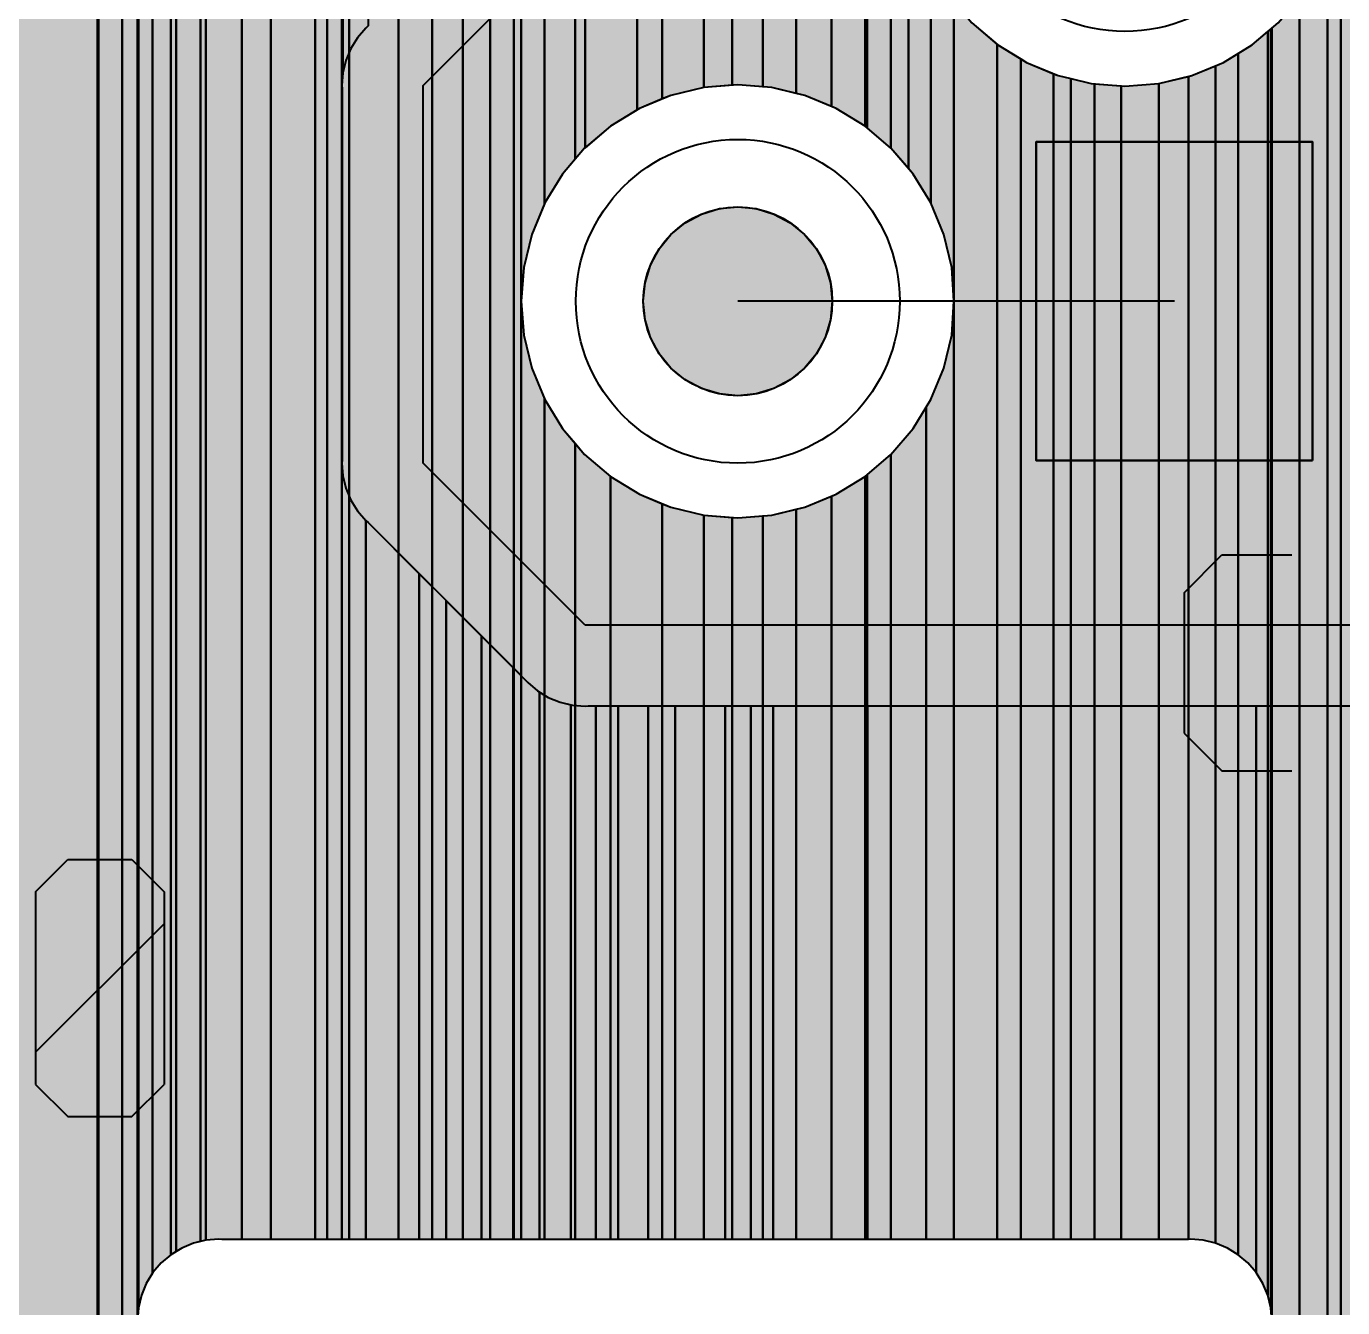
# Model space of a CAD drawing. Header units: millimetres. Extents: x 2 to 110, y 3 to 56.
# Drawn here: x 88.32 to 94.51, y 17.76 to 23.79 of the extents above; entities that cross this region are included whole.
import ezdxf

# ---------------------------------------------------------------- set-up
doc = ezdxf.new("R2010")
doc.units = ezdxf.units.MM
for name, color, linetype in [('bottom_copper', 7, 'Continuous'), ('drill_plated', 7, 'Continuous'), ('top_copper', 7, 'Continuous'), ('top_silk', 7, 'Continuous')]:
    doc.layers.add(name, color=color, linetype=linetype)

# ---------------------------------------------------------------- blocks, each defined once
blk = doc.blocks.new('Block12760')
at = {"layer": 'bottom_copper', "lineweight": 40}
for points in [[(1.3762, 2.6353), (1.3028, 2.6295), (1.1602, 2.5952), (1.1602, 39.5601), (1.3762, 39.3441), (1.3762, 2.6353)], [(1.1602, 2.5952), (1.1376, 2.5898), (1.0967, 2.5729), (1.0967, 20.6365), (1.1135, 20.6771), (1.1508, 20.8326), (1.1602, 20.992), (1.1602, 2.5952)], [(1.0967, 2.5729), (0.9806, 2.5248), (0.9656, 2.5156), (0.9656, 20.3894), (0.9687, 20.393), (1.0523, 20.5293), (1.0967, 20.6365), (1.0967, 2.5729)], [(0.9656, 2.5156), (0.8357, 2.436), (0.8344, 2.4349), (0.8344, 20.2454), (0.8648, 20.2714), (0.9656, 20.3894), (0.9656, 2.5156)], [(0.8157, 14.2811), (0.7927, 14.3365), (0.7614, 14.3876), (0.7224, 14.4332), (0.6768, 14.4722), (0.6768, 20.1268), (0.7432, 20.1675), (0.8157, 20.2294), (0.8157, 14.2811)], [(0.8297, 14.2228), (0.8157, 14.2811), (0.8157, 20.2294), (0.8297, 20.2414), (0.8297, 14.2228)], [(0.8344, 14.163), (0.8297, 14.2227), (0.8297, 20.2414), (0.8344, 20.2454), (0.8344, 14.163)], [(0.5703, 14.5265), (0.512, 14.5405), (0.4522, 14.5452), (0.4424, 14.5444), (0.4424, 20.0187), (0.4591, 20.0227), (0.5703, 20.0687), (0.5703, 14.5265)], [(0.6768, 14.4722), (0.6257, 14.5035), (0.5703, 14.5265), (0.5703, 20.0687), (0.6069, 20.0839), (0.6768, 20.1268), (0.6768, 14.4722)], [(0, 14.544), (-0.111, 14.544), (-0.111, 20.0084), (-0.0153, 19.9854), (0, 19.9842), (0, 14.544)], [(0.4424, 14.5444), (0.4373, 14.544), (0.3036, 14.544), (0.3036, 19.9854), (0.4424, 20.0187), (0.4424, 14.5444)], [(0.1264, 14.544), (0, 14.544), (0, 19.9842), (0.1264, 19.9743), (0.1264, 14.544)], [(0.3036, 14.544), (0.1264, 14.544), (0.1264, 19.9743), (0.1442, 19.9729), (0.3036, 19.9854), (0.3036, 14.544)]]:
    blk.add_hatch(color=7, dxfattribs=at).paths.add_polyline_path(points, flags=0)
at = {"layer": 'bottom_copper', "color": 7, "lineweight": 40}
for points in [[(1.3762, 2.6353), (1.3028, 2.6295), (1.1602, 2.5952), (1.1602, 39.5601), (1.3762, 39.3441), (1.3762, 2.6353)], [(1.1602, 2.5952), (1.1376, 2.5898), (1.0967, 2.5729), (1.0967, 20.6365), (1.1135, 20.6771), (1.1508, 20.8326), (1.1602, 20.992), (1.1602, 2.5952)], [(1.0967, 2.5729), (0.9806, 2.5248), (0.9656, 2.5156), (0.9656, 20.3894), (0.9687, 20.393), (1.0523, 20.5293), (1.0967, 20.6365), (1.0967, 2.5729)], [(0.9656, 2.5156), (0.8357, 2.436), (0.8344, 2.4349), (0.8344, 20.2454), (0.8648, 20.2714), (0.9656, 20.3894), (0.9656, 2.5156)], [(0.8157, 14.2811), (0.7927, 14.3365), (0.7614, 14.3876), (0.7224, 14.4332), (0.6768, 14.4722), (0.6768, 20.1268), (0.7432, 20.1675), (0.8157, 20.2294), (0.8157, 14.2811)], [(0.8297, 14.2228), (0.8157, 14.2811), (0.8157, 20.2294), (0.8297, 20.2414), (0.8297, 14.2228)], [(0.8344, 14.163), (0.8297, 14.2227), (0.8297, 20.2414), (0.8344, 20.2454), (0.8344, 14.163)], [(0.5703, 14.5265), (0.512, 14.5405), (0.4522, 14.5452), (0.4424, 14.5444), (0.4424, 20.0187), (0.4591, 20.0227), (0.5703, 20.0687), (0.5703, 14.5265)], [(0.6768, 14.4722), (0.6257, 14.5035), (0.5703, 14.5265), (0.5703, 20.0687), (0.6069, 20.0839), (0.6768, 20.1268), (0.6768, 14.4722)], [(0, 14.544), (-0.111, 14.544), (-0.111, 20.0084), (-0.0153, 19.9854), (0, 19.9842), (0, 14.544)], [(0.4424, 14.5444), (0.4373, 14.544), (0.3036, 14.544), (0.3036, 19.9854), (0.4424, 20.0187), (0.4424, 14.5444)], [(0.1264, 14.544), (0, 14.544), (0, 19.9842), (0.1264, 19.9743), (0.1264, 14.544)], [(0.3036, 14.544), (0.1264, 14.544), (0.1264, 19.9743), (0.1442, 19.9729), (0.3036, 19.9854), (0.3036, 14.544)]]:
    blk.add_lwpolyline(points, close=True, dxfattribs=at)
blk = doc.blocks.new('Block13378')
at = {"layer": 'bottom_copper', "lineweight": 40}
for points in [[(0, 5.1366), (-0.1126, 5.2328), (-0.1126, 34.1933), (-0.1109, 34.1932), (0, 34.2019), (0, 5.1366)], [(0.082, 5.0406), (0, 5.1366), (0, 34.2019), (0.0585, 34.2065), (0.082, 34.2121), (0.082, 5.0406)], [(0.1875, 4.8787), (0.1039, 5.015), (0.082, 5.0406), (0.082, 6.448), (0.0945, 6.2886), (0.1318, 6.1331), (0.1875, 5.9986), (0.1875, 4.8787)], [(0.2954, 4.416), (0.286, 4.5754), (0.2487, 4.7309), (0.1875, 4.8787), (0.1875, 5.9986), (0.193, 5.9853), (0.2766, 5.849), (0.2954, 5.827), (0.2954, 4.416)], [(0.5001, 0), (0.2954, 0), (0.2954, 5.827), (0.3805, 5.7274), (0.5001, 5.6252), (0.5001, 0)], [(0.6109, 0), (0.5001, 0), (0.5001, 5.6252), (0.5021, 5.6235), (0.6109, 5.5568), (0.6109, 0)], [(0.7651, 0), (0.6109, 0), (0.6109, 5.5568), (0.6384, 5.5399), (0.7651, 5.4874), (0.7651, 0)], [(0.8459, 0), (0.7651, 0), (0.7651, 5.4874), (0.7862, 5.4787), (0.8459, 5.4644), (0.8459, 0)], [(0.2954, 0), (0.1661, 0), (0.1661, 3.9184), (0.1875, 3.9533), (0.2487, 4.1011), (0.286, 4.2566), (0.2954, 4.416), (0.2954, 0)], [(0.1661, 0), (0, 0), (0, 3.6954), (0.1039, 3.817), (0.1661, 3.9184), (0.1661, 0)], [(0, 0), (-0.1126, 0), (-0.1126, 3.5992), (0, 3.6954), (0, 0)]]:
    blk.add_hatch(color=7, dxfattribs=at).paths.add_polyline_path(points, flags=0)
at = {"layer": 'bottom_copper', "color": 7, "lineweight": 40}
for points in [[(0, 5.1366), (-0.1126, 5.2328), (-0.1126, 34.1933), (-0.1109, 34.1932), (0, 34.2019), (0, 5.1366)], [(0.082, 5.0406), (0, 5.1366), (0, 34.2019), (0.0585, 34.2065), (0.082, 34.2121), (0.082, 5.0406)], [(0.1875, 4.8787), (0.1039, 5.015), (0.082, 5.0406), (0.082, 6.448), (0.0945, 6.2886), (0.1318, 6.1331), (0.1875, 5.9986), (0.1875, 4.8787)], [(0.2954, 4.416), (0.286, 4.5754), (0.2487, 4.7309), (0.1875, 4.8787), (0.1875, 5.9986), (0.193, 5.9853), (0.2766, 5.849), (0.2954, 5.827), (0.2954, 4.416)], [(0.5001, 0), (0.2954, 0), (0.2954, 5.827), (0.3805, 5.7274), (0.5001, 5.6252), (0.5001, 0)], [(0.6109, 0), (0.5001, 0), (0.5001, 5.6252), (0.5021, 5.6235), (0.6109, 5.5568), (0.6109, 0)], [(0.7651, 0), (0.6109, 0), (0.6109, 5.5568), (0.6384, 5.5399), (0.7651, 5.4874), (0.7651, 0)], [(0.8459, 0), (0.7651, 0), (0.7651, 5.4874), (0.7862, 5.4787), (0.8459, 5.4644), (0.8459, 0)], [(0.2954, 0), (0.1661, 0), (0.1661, 3.9184), (0.1875, 3.9533), (0.2487, 4.1011), (0.286, 4.2566), (0.2954, 4.416), (0.2954, 0)], [(0.1661, 0), (0, 0), (0, 3.6954), (0.1039, 3.817), (0.1661, 3.9184), (0.1661, 0)], [(0, 0), (-0.1126, 0), (-0.1126, 3.5992), (0, 3.6954), (0, 0)]]:
    blk.add_lwpolyline(points, close=True, dxfattribs=at)
blk = doc.blocks.new('Block14575')
at = {"layer": 'bottom_copper', "lineweight": 40}
for points in [[(1.3558, 5.3177), (1.2299, 5.2405), (1.1106, 5.1386), (1.1106, 36.891), (1.3558, 36.891), (1.3558, 5.3177)], [(1.4738, 5.3687), (1.3662, 5.3241), (1.3558, 5.3177), (1.3558, 35.276), (1.3691, 35.1066), (1.4088, 34.9414), (1.4738, 34.7844), (1.4738, 5.3687)], [(1.6695, 5.4226), (1.514, 5.3853), (1.4738, 5.3687), (1.4738, 34.7844), (1.5626, 34.6395), (1.6695, 34.5143), (1.6695, 5.4226)], [(1.8021, 5.433), (1.6695, 5.4226), (1.6695, 34.5143), (1.6729, 34.5103), (1.8021, 34.4), (1.8021, 5.433)], [(1.947, 5.4258), (1.8289, 5.4351), (1.8021, 5.433), (1.8021, 34.4), (1.947, 34.3112), (1.947, 5.4258)], [(2.104, 5.3948), (1.9883, 5.4226), (1.947, 5.4258), (1.947, 34.3112), (2.104, 34.2462), (2.104, 5.3948)], [(2.2692, 5.3334), (2.1438, 5.3853), (2.104, 5.3948), (2.104, 34.2462), (2.2692, 34.2065), (2.2692, 5.3334)], [(2.4279, 5.2405), (2.2916, 5.3241), (2.2692, 5.3334), (2.2692, 34.2065), (2.4279, 34.194), (2.4279, 5.2405)], [(2.4369, 5.2328), (2.4279, 5.2405), (2.4279, 34.194), (2.4369, 34.1933), (2.4369, 5.2328)], [(1.1106, 5.1386), (1.1083, 5.1366), (1.0639, 5.0846), (1.0639, 10.9591), (1.1012, 11.1146), (1.1106, 11.274), (1.1106, 5.1386)], [(1.0639, 5.0846), (1.0044, 5.015), (0.9208, 4.8787), (0.9191, 4.8746), (0.9191, 10.675), (1.0027, 10.8113), (1.0639, 10.9591), (1.0639, 5.0846)], [(0.9191, 4.8746), (0.8596, 4.7309), (0.8223, 4.5754), (0.8098, 4.416), (0.8098, 10.5488), (0.8152, 10.5534), (0.9191, 10.675), (0.9191, 4.8746)], [(0.8098, 0), (0.7746, 0), (0.7746, 10.5187), (0.8098, 10.5488), (0.8098, 0)], [(0.7746, 0), (0.6643, 0), (0.6643, 10.4315), (0.6936, 10.4495), (0.7746, 10.5187), (0.7746, 0)], [(0.6643, 0), (0.5351, 0), (0.5351, 10.3567), (0.5573, 10.3659), (0.6643, 10.4315), (0.6643, 0)], [(0.5351, 0), (0.3902, 0), (0.3902, 10.3001), (0.4095, 10.3047), (0.5351, 10.3567), (0.5351, 0)], [(0.3902, 0), (0.2332, 0), (0.2332, 10.2658), (0.254, 10.2674), (0.3902, 10.3001), (0.3902, 0)], [(0, 0), (-0.1031, 0), (-0.1031, 10.2766), (-0.0648, 10.2674), (0, 10.2623), (0, 0)], [(0.2332, 0), (0, 0), (0, 10.2623), (0.0946, 10.2549), (0.2332, 10.2658), (0.2332, 0)], [(0.9191, 0), (0.8099, 0), (0.8098, 4.416), (0.8223, 4.2566), (0.8596, 4.1011), (0.9191, 3.9574), (0.9191, 0)], [(1.0639, 0), (0.9191, 0), (0.9191, 3.9574), (0.9208, 3.9533), (1.0044, 3.817), (1.0639, 3.7474), (1.0639, 0)], [(1.2299, 0), (1.0639, 0), (1.0639, 3.7474), (1.1083, 3.6954), (1.2299, 3.5915), (1.2299, 0)], [(2.4369, 0), (2.4279, 0), (2.4279, 3.5915), (2.4369, 3.5992), (2.4369, 0)], [(1.4738, 0), (1.2299, 0), (1.2299, 3.5915), (1.3662, 3.5079), (1.4738, 3.4633), (1.4738, 0)], [(2.4279, 0), (2.2692, 0), (2.2692, 3.4986), (2.2916, 3.5079), (2.4279, 3.5915), (2.4279, 0)], [(2.2692, 0), (2.104, 0), (2.104, 3.4372), (2.1438, 3.4467), (2.2692, 3.4986), (2.2692, 0)], [(1.6695, 0), (1.4738, 0), (1.4738, 3.4633), (1.514, 3.4467), (1.6695, 3.4094), (1.6695, 0)], [(1.8021, 0), (1.6695, 0), (1.6695, 3.4094), (1.8021, 3.399), (1.8021, 0)], [(2.104, 0), (1.947, 0), (1.947, 3.4062), (1.9883, 3.4094), (2.104, 3.4372), (2.104, 0)], [(1.947, 0), (1.8021, 0), (1.8021, 3.399), (1.8289, 3.3969), (1.947, 3.4062), (1.947, 0)]]:
    blk.add_hatch(color=7, dxfattribs=at).paths.add_polyline_path(points, flags=0)
at = {"layer": 'bottom_copper', "color": 7, "lineweight": 40}
for points in [[(1.3558, 5.3177), (1.2299, 5.2405), (1.1106, 5.1386), (1.1106, 36.891), (1.3558, 36.891), (1.3558, 5.3177)], [(1.4738, 5.3687), (1.3662, 5.3241), (1.3558, 5.3177), (1.3558, 35.276), (1.3691, 35.1066), (1.4088, 34.9414), (1.4738, 34.7844), (1.4738, 5.3687)], [(1.6695, 5.4226), (1.514, 5.3853), (1.4738, 5.3687), (1.4738, 34.7844), (1.5626, 34.6395), (1.6695, 34.5143), (1.6695, 5.4226)], [(1.8021, 5.433), (1.6695, 5.4226), (1.6695, 34.5143), (1.6729, 34.5103), (1.8021, 34.4), (1.8021, 5.433)], [(1.947, 5.4258), (1.8289, 5.4351), (1.8021, 5.433), (1.8021, 34.4), (1.947, 34.3112), (1.947, 5.4258)], [(2.104, 5.3948), (1.9883, 5.4226), (1.947, 5.4258), (1.947, 34.3112), (2.104, 34.2462), (2.104, 5.3948)], [(2.2692, 5.3334), (2.1438, 5.3853), (2.104, 5.3948), (2.104, 34.2462), (2.2692, 34.2065), (2.2692, 5.3334)], [(2.4279, 5.2405), (2.2916, 5.3241), (2.2692, 5.3334), (2.2692, 34.2065), (2.4279, 34.194), (2.4279, 5.2405)], [(2.4369, 5.2328), (2.4279, 5.2405), (2.4279, 34.194), (2.4369, 34.1933), (2.4369, 5.2328)], [(1.1106, 5.1386), (1.1083, 5.1366), (1.0639, 5.0846), (1.0639, 10.9591), (1.1012, 11.1146), (1.1106, 11.274), (1.1106, 5.1386)], [(1.0639, 5.0846), (1.0044, 5.015), (0.9208, 4.8787), (0.9191, 4.8746), (0.9191, 10.675), (1.0027, 10.8113), (1.0639, 10.9591), (1.0639, 5.0846)], [(0.9191, 4.8746), (0.8596, 4.7309), (0.8223, 4.5754), (0.8098, 4.416), (0.8098, 10.5488), (0.8152, 10.5534), (0.9191, 10.675), (0.9191, 4.8746)], [(0.8098, 0), (0.7746, 0), (0.7746, 10.5187), (0.8098, 10.5488), (0.8098, 0)], [(0.7746, 0), (0.6643, 0), (0.6643, 10.4315), (0.6936, 10.4495), (0.7746, 10.5187), (0.7746, 0)], [(0.6643, 0), (0.5351, 0), (0.5351, 10.3567), (0.5573, 10.3659), (0.6643, 10.4315), (0.6643, 0)], [(0.5351, 0), (0.3902, 0), (0.3902, 10.3001), (0.4095, 10.3047), (0.5351, 10.3567), (0.5351, 0)], [(0.3902, 0), (0.2332, 0), (0.2332, 10.2658), (0.254, 10.2674), (0.3902, 10.3001), (0.3902, 0)], [(0, 0), (-0.1031, 0), (-0.1031, 10.2766), (-0.0648, 10.2674), (0, 10.2623), (0, 0)], [(0.2332, 0), (0, 0), (0, 10.2623), (0.0946, 10.2549), (0.2332, 10.2658), (0.2332, 0)], [(0.9191, 0), (0.8099, 0), (0.8098, 4.416), (0.8223, 4.2566), (0.8596, 4.1011), (0.9191, 3.9574), (0.9191, 0)], [(1.0639, 0), (0.9191, 0), (0.9191, 3.9574), (0.9208, 3.9533), (1.0044, 3.817), (1.0639, 3.7474), (1.0639, 0)], [(1.2299, 0), (1.0639, 0), (1.0639, 3.7474), (1.1083, 3.6954), (1.2299, 3.5915), (1.2299, 0)], [(2.4369, 0), (2.4279, 0), (2.4279, 3.5915), (2.4369, 3.5992), (2.4369, 0)], [(1.4738, 0), (1.2299, 0), (1.2299, 3.5915), (1.3662, 3.5079), (1.4738, 3.4633), (1.4738, 0)], [(2.4279, 0), (2.2692, 0), (2.2692, 3.4986), (2.2916, 3.5079), (2.4279, 3.5915), (2.4279, 0)], [(2.2692, 0), (2.104, 0), (2.104, 3.4372), (2.1438, 3.4467), (2.2692, 3.4986), (2.2692, 0)], [(1.6695, 0), (1.4738, 0), (1.4738, 3.4633), (1.514, 3.4467), (1.6695, 3.4094), (1.6695, 0)], [(1.8021, 0), (1.6695, 0), (1.6695, 3.4094), (1.8021, 3.399), (1.8021, 0)], [(2.104, 0), (1.947, 0), (1.947, 3.4062), (1.9883, 3.4094), (2.104, 3.4372), (2.104, 0)], [(1.947, 0), (1.8021, 0), (1.8021, 3.399), (1.8289, 3.3969), (1.947, 3.4062), (1.947, 0)]]:
    blk.add_lwpolyline(points, close=True, dxfattribs=at)
blk = doc.blocks.new('Block16063')
at = {"layer": 'bottom_copper', "lineweight": 40}
for points in [[(1.3445, 0), (0.9668, 0), (0.9668, 51.435), (1.3445, 51.435), (1.3445, 0)], [(1.3502, 0), (1.3445, 0), (1.3445, 49.82), (1.3502, 49.7474), (1.3502, 0)], [(1.4612, 0), (1.3502, 0), (1.3502, 33.946), (1.3627, 33.7866), (1.4, 33.6311), (1.4612, 33.4833), (1.4612, 0)], [(1.5331, 0), (1.4612, 0), (1.4612, 33.4833), (1.5331, 33.3661), (1.5331, 0)], [(1.5378, 14.2227), (1.5331, 14.163), (1.5331, 33.3661), (1.5378, 33.3584), (1.5378, 14.2227)], [(1.6042, 14.3845), (1.5748, 14.3365), (1.5518, 14.2811), (1.5378, 14.2228), (1.5378, 33.3584), (1.5448, 33.347), (1.6042, 33.2775), (1.6042, 14.3845)], [(1.7152, 14.4872), (1.6907, 14.4722), (1.6451, 14.4332), (1.6061, 14.3876), (1.6042, 14.3845), (1.6042, 25.818), (1.6167, 25.6586), (1.654, 25.5031), (1.7152, 25.3553), (1.7152, 14.4872)], [(1.8555, 14.5405), (1.7972, 14.5265), (1.7418, 14.5035), (1.7152, 14.4872), (1.7152, 25.3553), (1.7988, 25.219), (1.8555, 25.1526), (1.8555, 14.5405)], [(2.0243, 14.544), (1.9302, 14.544), (1.9153, 14.5452), (1.8555, 14.5405), (1.8555, 25.1526), (1.9027, 25.0974), (2.0243, 24.9935), (2.0243, 14.544)], [(2.1606, 14.544), (2.0243, 14.544), (2.0243, 24.9935), (2.1606, 24.9099), (2.1606, 14.544)], [(2.3693, 14.544), (2.1606, 14.544), (2.1606, 24.9099), (2.3084, 24.8487), (2.3693, 24.8341), (2.3693, 14.544)], [(2.4256, 14.544), (2.3693, 14.544), (2.3693, 24.8341), (2.4256, 24.8206), (2.4256, 14.544)]]:
    blk.add_hatch(color=7, dxfattribs=at).paths.add_polyline_path(points, flags=0)
at = {"layer": 'bottom_copper', "color": 7, "lineweight": 40}
for points in [[(1.3445, 0), (0.9668, 0), (0.9668, 51.435), (1.3445, 51.435), (1.3445, 0)], [(1.3502, 0), (1.3445, 0), (1.3445, 49.82), (1.3502, 49.7474), (1.3502, 0)], [(1.4612, 0), (1.3502, 0), (1.3502, 33.946), (1.3627, 33.7866), (1.4, 33.6311), (1.4612, 33.4833), (1.4612, 0)], [(1.5331, 0), (1.4612, 0), (1.4612, 33.4833), (1.5331, 33.3661), (1.5331, 0)], [(1.5378, 14.2227), (1.5331, 14.163), (1.5331, 33.3661), (1.5378, 33.3584), (1.5378, 14.2227)], [(1.6042, 14.3845), (1.5748, 14.3365), (1.5518, 14.2811), (1.5378, 14.2228), (1.5378, 33.3584), (1.5448, 33.347), (1.6042, 33.2775), (1.6042, 14.3845)], [(1.7152, 14.4872), (1.6907, 14.4722), (1.6451, 14.4332), (1.6061, 14.3876), (1.6042, 14.3845), (1.6042, 25.818), (1.6167, 25.6586), (1.654, 25.5031), (1.7152, 25.3553), (1.7152, 14.4872)], [(1.8555, 14.5405), (1.7972, 14.5265), (1.7418, 14.5035), (1.7152, 14.4872), (1.7152, 25.3553), (1.7988, 25.219), (1.8555, 25.1526), (1.8555, 14.5405)], [(2.0243, 14.544), (1.9302, 14.544), (1.9153, 14.5452), (1.8555, 14.5405), (1.8555, 25.1526), (1.9027, 25.0974), (2.0243, 24.9935), (2.0243, 14.544)], [(2.1606, 14.544), (2.0243, 14.544), (2.0243, 24.9935), (2.1606, 24.9099), (2.1606, 14.544)], [(2.3693, 14.544), (2.1606, 14.544), (2.1606, 24.9099), (2.3084, 24.8487), (2.3693, 24.8341), (2.3693, 14.544)], [(2.4256, 14.544), (2.3693, 14.544), (2.3693, 24.8341), (2.4256, 24.8206), (2.4256, 14.544)]]:
    blk.add_lwpolyline(points, close=True, dxfattribs=at)
blk = doc.blocks.new('Block70360')
at = {"layer": 'top_copper', "lineweight": 40}
for points in [[(0, 4.5485), (-0.0583, 4.5625), (-0.1181, 4.5672), (-0.133, 4.566), (-1.6381, 4.566), (-1.6381, 7.077), (0, 7.077), (0, 4.5485)], [(0.1911, 4.4096), (0.1521, 4.4552), (0.1065, 4.4942), (0.0554, 4.5255), (0, 4.5485), (0, 7.077), (0.1911, 7.077), (0.1911, 4.4096)], [(0.2594, 4.2448), (0.2454, 4.3031), (0.2224, 4.3585), (0.1911, 4.4096), (0.1911, 7.077), (0.2594, 7.077), (0.2594, 4.2448)], [(0.2641, 4.185), (0.2594, 4.2447), (0.2594, 7.077), (0.2641, 7.077), (0.2641, 4.185)], [(0.8226, -0.254), (0.8195, -0.2142), (0.8101, -0.1753), (0.7948, -0.1383), (0.7739, -0.1042), (0.748, -0.0738), (0.7176, -0.0479), (0.6835, -0.027), (0.6465, -0.0117), (0.6077, -0.0024), (0.5678, 0.0008), (0.5578, 0), (0.2641, 0), (0.2641, 7.077), (0.8226, 7.077), (0.8226, -0.254)]]:
    blk.add_hatch(color=7, dxfattribs=at).paths.add_polyline_path(points, flags=0)
at = {"layer": 'top_copper', "color": 7, "lineweight": 40}
for points in [[(0, 4.5485), (-0.0583, 4.5625), (-0.1181, 4.5672), (-0.133, 4.566), (-1.6381, 4.566), (-1.6381, 7.077), (0, 7.077), (0, 4.5485)], [(0.1911, 4.4096), (0.1521, 4.4552), (0.1065, 4.4942), (0.0554, 4.5255), (0, 4.5485), (0, 7.077), (0.1911, 7.077), (0.1911, 4.4096)], [(0.2594, 4.2448), (0.2454, 4.3031), (0.2224, 4.3585), (0.1911, 4.4096), (0.1911, 7.077), (0.2594, 7.077), (0.2594, 4.2448)], [(0.2641, 4.185), (0.2594, 4.2447), (0.2594, 7.077), (0.2641, 7.077), (0.2641, 4.185)], [(0.8226, -0.254), (0.8195, -0.2142), (0.8101, -0.1753), (0.7948, -0.1383), (0.7739, -0.1042), (0.748, -0.0738), (0.7176, -0.0479), (0.6835, -0.027), (0.6465, -0.0117), (0.6077, -0.0024), (0.5678, 0.0008), (0.5578, 0), (0.2641, 0), (0.2641, 7.077), (0.8226, 7.077), (0.8226, -0.254)]]:
    blk.add_lwpolyline(points, close=True, dxfattribs=at)
blk = doc.blocks.new('Block75327')
at = {"layer": 'top_copper', "lineweight": 40}
for points in [[(1.5331, 9.962), (0.9568, 9.962), (0.9568, 30.8185), (1.5331, 30.8185), (1.5331, 9.962)], [(1.5378, 14.2067), (1.5331, 14.147), (1.5331, 30.8185), (1.5378, 30.8185), (1.5378, 14.2067)], [(1.6907, 14.4562), (1.6451, 14.4172), (1.6061, 14.3716), (1.5748, 14.3205), (1.5518, 14.2651), (1.5378, 14.2068), (1.5378, 30.8185), (1.6907, 30.8185), (1.6907, 14.4562)], [(1.8296, 14.5183), (1.7972, 14.5105), (1.7418, 14.4875), (1.6907, 14.4562), (1.6907, 30.8185), (1.7085, 30.8185), (1.7197, 30.809), (1.7538, 30.7881), (1.7907, 30.7728), (1.8296, 30.7635), (1.8296, 14.5183)], [(2.4951, 14.528), (1.9302, 14.528), (1.9153, 14.5292), (1.8555, 14.5245), (1.8296, 14.5183), (1.8296, 30.7635), (1.8694, 30.7603), (1.8794, 30.7611), (2.4951, 30.7611), (2.4951, 14.528)], [(2.4998, 20.0197), (2.4951, 19.96), (2.4951, 30.7611), (2.4998, 30.7611), (2.4998, 20.0197)], [(2.6185, 20.24), (2.6071, 20.2302), (2.5681, 20.1846), (2.5368, 20.1335), (2.5138, 20.0781), (2.4998, 20.0198), (2.4998, 30.7611), (2.6185, 30.7611), (2.6185, 20.24)], [(2.4963, 18.1969), (2.4951, 18.182), (2.4951, 19.96), (2.4963, 19.9451), (2.4963, 18.1969)], [(2.6071, 14.528), (2.4951, 14.528), (2.4951, 18.182), (2.4998, 18.1222), (2.5138, 18.0639), (2.5368, 18.0085), (2.5681, 17.9574), (2.6071, 17.9118), (2.6071, 14.528)], [(2.8592, 14.528), (2.6071, 14.528), (2.6071, 17.9118), (2.6185, 17.902), (2.8592, 17.6613), (2.8592, 14.528)], [(2.9848, 14.528), (2.8592, 14.528), (2.8592, 17.6613), (2.9848, 17.5357), (2.9848, 14.528)], [(3.1519, 14.528), (2.9848, 14.528), (2.9848, 17.5357), (3.1519, 17.3686), (3.1519, 14.528)], [(3.3002, 14.528), (3.1519, 14.528), (3.1519, 17.3686), (3.3002, 17.2203), (3.3002, 14.528)], [(3.4245, 14.528), (3.3002, 14.528), (3.3002, 17.2203), (3.3593, 17.1612), (3.3691, 17.1498), (3.4147, 17.1108), (3.4245, 17.1048), (3.4245, 14.528)], [(3.5728, 14.528), (3.4245, 14.528), (3.4245, 17.1048), (3.4658, 17.0795), (3.5212, 17.0565), (3.5728, 17.0441), (3.5728, 14.528)], [(3.6895, 14.528), (3.5728, 14.528), (3.5728, 17.0441), (3.5795, 17.0425), (3.6393, 17.0378), (3.6542, 17.039), (3.6895, 17.039), (3.6895, 14.528)], [(3.7945, 14.528), (3.6895, 14.528), (3.6895, 17.039), (3.7945, 17.039), (3.7945, 14.528)], [(3.9357, 14.528), (3.7945, 14.528), (3.7945, 17.039), (3.9357, 17.039), (3.9357, 14.528)], [(4.0631, 14.528), (3.9357, 14.528), (3.9357, 17.039), (4.0631, 17.039), (4.0631, 14.528)], [(4.2985, 14.528), (4.0631, 14.528), (4.0631, 17.039), (4.2985, 17.039), (4.2985, 14.528)], [(4.4184, 14.528), (4.2985, 14.528), (4.2985, 17.039), (4.4184, 17.039), (4.4184, 14.528)], [(4.5234, 14.528), (4.4184, 14.528), (4.4184, 17.039), (4.5234, 17.039), (4.5234, 14.528)], [(4.6325, 14.528), (4.5234, 14.528), (4.5234, 17.039), (4.6325, 17.039), (4.6325, 14.528)], [(4.9595, 14.528), (4.6325, 14.528), (4.6325, 17.039), (4.9595, 17.039), (4.9595, 14.528)], [(4.9673, 14.528), (4.9595, 14.528), (4.9595, 17.039), (4.9673, 17.039), (4.9673, 14.528)]]:
    blk.add_hatch(color=7, dxfattribs=at).paths.add_polyline_path(points, flags=0)
at = {"layer": 'top_copper', "color": 7, "lineweight": 40}
for points in [[(1.5331, 9.962), (0.9568, 9.962), (0.9568, 30.8185), (1.5331, 30.8185), (1.5331, 9.962)], [(1.5378, 14.2067), (1.5331, 14.147), (1.5331, 30.8185), (1.5378, 30.8185), (1.5378, 14.2067)], [(1.6907, 14.4562), (1.6451, 14.4172), (1.6061, 14.3716), (1.5748, 14.3205), (1.5518, 14.2651), (1.5378, 14.2068), (1.5378, 30.8185), (1.6907, 30.8185), (1.6907, 14.4562)], [(1.8296, 14.5183), (1.7972, 14.5105), (1.7418, 14.4875), (1.6907, 14.4562), (1.6907, 30.8185), (1.7085, 30.8185), (1.7197, 30.809), (1.7538, 30.7881), (1.7907, 30.7728), (1.8296, 30.7635), (1.8296, 14.5183)], [(2.4951, 14.528), (1.9302, 14.528), (1.9153, 14.5292), (1.8555, 14.5245), (1.8296, 14.5183), (1.8296, 30.7635), (1.8694, 30.7603), (1.8794, 30.7611), (2.4951, 30.7611), (2.4951, 14.528)], [(2.4998, 20.0197), (2.4951, 19.96), (2.4951, 30.7611), (2.4998, 30.7611), (2.4998, 20.0197)], [(2.6185, 20.24), (2.6071, 20.2302), (2.5681, 20.1846), (2.5368, 20.1335), (2.5138, 20.0781), (2.4998, 20.0198), (2.4998, 30.7611), (2.6185, 30.7611), (2.6185, 20.24)], [(2.4963, 18.1969), (2.4951, 18.182), (2.4951, 19.96), (2.4963, 19.9451), (2.4963, 18.1969)], [(2.6071, 14.528), (2.4951, 14.528), (2.4951, 18.182), (2.4998, 18.1222), (2.5138, 18.0639), (2.5368, 18.0085), (2.5681, 17.9574), (2.6071, 17.9118), (2.6071, 14.528)], [(2.8592, 14.528), (2.6071, 14.528), (2.6071, 17.9118), (2.6185, 17.902), (2.8592, 17.6613), (2.8592, 14.528)], [(2.9848, 14.528), (2.8592, 14.528), (2.8592, 17.6613), (2.9848, 17.5357), (2.9848, 14.528)], [(3.1519, 14.528), (2.9848, 14.528), (2.9848, 17.5357), (3.1519, 17.3686), (3.1519, 14.528)], [(3.3002, 14.528), (3.1519, 14.528), (3.1519, 17.3686), (3.3002, 17.2203), (3.3002, 14.528)], [(3.4245, 14.528), (3.3002, 14.528), (3.3002, 17.2203), (3.3593, 17.1612), (3.3691, 17.1498), (3.4147, 17.1108), (3.4245, 17.1048), (3.4245, 14.528)], [(3.5728, 14.528), (3.4245, 14.528), (3.4245, 17.1048), (3.4658, 17.0795), (3.5212, 17.0565), (3.5728, 17.0441), (3.5728, 14.528)], [(3.6895, 14.528), (3.5728, 14.528), (3.5728, 17.0441), (3.5795, 17.0425), (3.6393, 17.0378), (3.6542, 17.039), (3.6895, 17.039), (3.6895, 14.528)], [(3.7945, 14.528), (3.6895, 14.528), (3.6895, 17.039), (3.7945, 17.039), (3.7945, 14.528)], [(3.9357, 14.528), (3.7945, 14.528), (3.7945, 17.039), (3.9357, 17.039), (3.9357, 14.528)], [(4.0631, 14.528), (3.9357, 14.528), (3.9357, 17.039), (4.0631, 17.039), (4.0631, 14.528)], [(4.2985, 14.528), (4.0631, 14.528), (4.0631, 17.039), (4.2985, 17.039), (4.2985, 14.528)], [(4.4184, 14.528), (4.2985, 14.528), (4.2985, 17.039), (4.4184, 17.039), (4.4184, 14.528)], [(4.5234, 14.528), (4.4184, 14.528), (4.4184, 17.039), (4.5234, 17.039), (4.5234, 14.528)], [(4.6325, 14.528), (4.5234, 14.528), (4.5234, 17.039), (4.6325, 17.039), (4.6325, 14.528)], [(4.9595, 14.528), (4.6325, 14.528), (4.6325, 17.039), (4.9595, 17.039), (4.9595, 14.528)], [(4.9673, 14.528), (4.9595, 14.528), (4.9595, 17.039), (4.9673, 17.039), (4.9673, 14.528)]]:
    blk.add_lwpolyline(points, close=True, dxfattribs=at)

msp = doc.modelspace()

# ---------------------------------------------------------------- hatches: boundary and pattern name
at = {"layer": 'bottom_copper', "lineweight": 40}
msp.add_hatch(color=7, dxfattribs=at).paths.add_polyline_path([(92.1003, 22.4113), (92.075, 22.3279), (92.0339, 22.251), (91.9786, 22.1837), (91.9113, 22.1284), (91.8344, 22.0873), (91.751, 22.062), (91.6643, 22.0535), (91.5776, 22.062), (91.4942, 22.0873), (91.4173, 22.1284), (91.35, 22.1837), (91.2947, 22.251), (91.2536, 22.3279), (91.2283, 22.4113), (91.2198, 22.498), (91.2283, 22.5847), (91.2536, 22.6681), (91.2947, 22.745), (91.35, 22.8123), (91.4173, 22.8676), (91.4942, 22.9087), (91.5776, 22.934), (91.6643, 22.9425), (91.751, 22.934), (91.8344, 22.9087), (91.9113, 22.8676), (91.9786, 22.8123), (92.0339, 22.745), (92.075, 22.6681), (92.1003, 22.5847), (92.1088, 22.498), (92.1003, 22.4113)], flags=0)
at = {"layer": 'drill_plated', "lineweight": 40}
msp.add_hatch(color=7, dxfattribs=at).paths.add_polyline_path([(92.1003, 22.4113), (92.075, 22.3279), (92.0339, 22.251), (91.9786, 22.1837), (91.9113, 22.1284), (91.8344, 22.0873), (91.751, 22.062), (91.6643, 22.0535), (91.5776, 22.062), (91.4942, 22.0873), (91.4173, 22.1284), (91.35, 22.1837), (91.2947, 22.251), (91.2536, 22.3279), (91.2283, 22.4113), (91.2198, 22.498), (91.2283, 22.5847), (91.2536, 22.6681), (91.2947, 22.745), (91.35, 22.8123), (91.4173, 22.8676), (91.4942, 22.9087), (91.5776, 22.934), (91.6643, 22.9425), (91.751, 22.934), (91.8344, 22.9087), (91.9113, 22.8676), (91.9786, 22.8123), (92.0339, 22.745), (92.075, 22.6681), (92.1003, 22.5847), (92.1088, 22.498), (92.1003, 22.4113)], flags=0)
at = {"layer": 'top_copper', "lineweight": 40}
for points in [[(94.3682, 21.7482), (93.0682, 21.7482), (93.0682, 23.2478), (94.3682, 23.2478), (94.3682, 21.7482)], [(92.1003, 22.4113), (92.075, 22.3279), (92.0339, 22.251), (91.9786, 22.1837), (91.9113, 22.1284), (91.8344, 22.0873), (91.751, 22.062), (91.6643, 22.0535), (91.5776, 22.062), (91.4942, 22.0873), (91.4173, 22.1284), (91.35, 22.1837), (91.2947, 22.251), (91.2536, 22.3279), (91.2283, 22.4113), (91.2198, 22.498), (91.2283, 22.5847), (91.2536, 22.6681), (91.2947, 22.745), (91.35, 22.8123), (91.4173, 22.8676), (91.4942, 22.9087), (91.5776, 22.934), (91.6643, 22.9425), (91.751, 22.934), (91.8344, 22.9087), (91.9113, 22.8676), (91.9786, 22.8123), (92.0339, 22.745), (92.075, 22.6681), (92.1003, 22.5847), (92.1088, 22.498), (92.1003, 22.4113)]]:
    msp.add_hatch(color=7, dxfattribs=at).paths.add_polyline_path(points, flags=0)

# ---------------------------------------------------------------- linework, layer by layer
at = {"layer": 'bottom_copper', "color": 7, "lineweight": 40}
for p, q in [((92.2723, 23.3148), (92.2723, 52.2753)), ((92.2723, 52.2753), (92.2723, 23.3148)), ((89.7323, 18.082), (89.7323, 28.3586)), ((89.7323, 28.3586), (89.7323, 18.082)), ((92.7654, 23.8094), (92.887, 23.7055)), ((94.085, 23.7055), (94.2066, 23.8094)), ((92.887, 23.7055), (93.0233, 23.6219)), ((93.9487, 23.6219), (94.085, 23.7055)), ((93.0233, 23.6219), (93.1711, 23.5607)), ((93.8009, 23.5607), (93.9487, 23.6219)), ((93.1711, 23.5607), (93.2308, 23.5464)), ((93.2308, 18.082), (93.2308, 23.5464)), ((93.2308, 23.5464), (93.3266, 23.5234)), ((93.2308, 23.5464), (93.2308, 18.082)), ((93.6454, 23.5234), (93.8009, 23.5607)), ((91.5049, 23.5046), (91.3494, 23.4673)), ((91.6643, 23.5171), (91.5049, 23.5046)), ((91.8237, 23.5046), (91.6643, 23.5171)), ((91.9792, 23.4673), (91.8237, 23.5046)), ((93.3266, 23.5234), (93.486, 23.5109)), ((93.486, 23.5109), (93.6454, 23.5234)), ((91.3494, 23.4673), (91.2016, 23.4061)), ((92.127, 23.4061), (91.9792, 23.4673)), ((91.2016, 23.4061), (91.0653, 23.3225)), ((92.2633, 23.3225), (92.127, 23.4061)), ((91.0653, 23.3225), (90.9437, 23.2186)), ((92.2723, 23.3148), (92.2633, 23.3225)), ((92.3849, 23.2186), (92.2723, 23.3148)), ((90.9437, 23.2186), (90.8398, 23.097)), ((92.4888, 23.097), (92.3849, 23.2186)), ((90.8398, 23.097), (90.7562, 22.9607)), ((92.5724, 22.9607), (92.4888, 23.097)), ((90.7562, 22.9607), (90.695, 22.8129)), ((92.6336, 22.8129), (92.5724, 22.9607)), ((90.695, 22.8129), (90.6577, 22.6574)), ((92.6709, 22.6574), (92.6336, 22.8129)), ((90.6577, 22.6574), (90.6452, 22.498)), ((92.6803, 22.498), (92.6709, 22.6574)), ((90.6452, 22.498), (90.6577, 22.3386)), ((92.6709, 22.3386), (92.6803, 22.498)), ((90.6577, 22.3386), (90.695, 22.1831)), ((92.6336, 22.1831), (92.6709, 22.3386)), ((90.695, 22.1831), (90.7562, 22.0353)), ((92.5724, 22.0353), (92.6336, 22.1831)), ((90.7562, 22.0353), (90.8398, 21.899)), ((92.4888, 21.899), (92.5724, 22.0353)), ((90.8398, 21.899), (90.9437, 21.7774)), ((92.3849, 21.7774), (92.4888, 21.899)), ((90.9437, 21.7774), (91.0653, 21.6735)), ((92.2723, 21.6812), (92.3849, 21.7774)), ((92.2633, 21.6735), (92.2723, 21.6812)), ((92.2723, 18.082), (92.2723, 21.6812)), ((92.2723, 21.6812), (92.2723, 18.082)), ((91.0653, 21.6735), (91.2016, 21.5899)), ((92.127, 21.5899), (92.2633, 21.6735)), ((91.2016, 21.5899), (91.3494, 21.5287)), ((91.9792, 21.5287), (92.127, 21.5899)), ((91.3494, 21.5287), (91.5049, 21.4914)), ((91.5049, 21.4914), (91.6643, 21.4789)), ((91.6643, 21.4789), (91.8237, 21.4914)), ((91.8237, 21.4914), (91.9792, 21.5287)), ((89.0485, 18.0415), (88.9974, 18.0102)), ((89.1039, 18.0645), (89.0485, 18.0415)), ((89.1622, 18.0785), (89.1039, 18.0645)), ((89.222, 18.0832), (89.1622, 18.0785)), ((89.2369, 18.082), (89.222, 18.0832)), ((89.7323, 18.082), (89.2369, 18.082)), ((92.2723, 18.082), (89.7323, 18.082)), ((93.2308, 18.082), (92.2723, 18.082)), ((93.7791, 18.082), (93.2308, 18.082)), ((93.794, 18.0832), (93.7791, 18.082)), ((93.8538, 18.0785), (93.794, 18.0832)), ((93.9121, 18.0645), (93.8538, 18.0785)), ((93.9675, 18.0415), (93.9121, 18.0645)), ((94.0186, 18.0102), (93.9675, 18.0415)), ((88.9518, 17.9712), (88.9128, 17.9256)), ((88.9974, 18.0102), (88.9518, 17.9712)), ((94.0642, 17.9712), (94.0186, 18.0102)), ((94.1032, 17.9256), (94.0642, 17.9712)), ((88.9128, 17.9256), (88.8815, 17.8745)), ((94.1345, 17.8745), (94.1032, 17.9256)), ((88.8815, 17.8745), (88.8585, 17.8191)), ((94.1575, 17.8191), (94.1345, 17.8745)), ((88.8585, 17.8191), (88.8445, 17.7608)), ((94.1715, 17.7608), (94.1575, 17.8191)), ((88.8445, 17.7608), (88.8445, 17.7607)), ((94.1715, 17.7607), (94.1715, 17.7608))]:
    msp.add_line(p, q, dxfattribs=at)
msp.add_lwpolyline([(92.1003, 22.4113), (92.075, 22.3279), (92.0339, 22.251), (91.9786, 22.1837), (91.9113, 22.1284), (91.8344, 22.0873), (91.751, 22.062), (91.6643, 22.0535), (91.5776, 22.062), (91.4942, 22.0873), (91.4173, 22.1284), (91.35, 22.1837), (91.2947, 22.251), (91.2536, 22.3279), (91.2283, 22.4113), (91.2198, 22.498), (91.2283, 22.5847), (91.2536, 22.6681), (91.2947, 22.745), (91.35, 22.8123), (91.4173, 22.8676), (91.4942, 22.9087), (91.5776, 22.934), (91.6643, 22.9425), (91.751, 22.934), (91.8344, 22.9087), (91.9113, 22.8676), (91.9786, 22.8123), (92.0339, 22.745), (92.075, 22.6681), (92.1003, 22.5847), (92.1088, 22.498), (92.1003, 22.4113)], close=True, dxfattribs=at)
for centre, major_axis in [((93.486, 24.53), (0.762, 0)), ((91.6643, 22.498), (0.762, 0)), ((91.6643, 22.498), (0.4445, 0))]:
    msp.add_ellipse(centre, major_axis=major_axis, ratio=1, dxfattribs=at)
at = {"layer": 'drill_plated', "color": 7, "lineweight": 40}
msp.add_lwpolyline([(92.1003, 22.4113), (92.075, 22.3279), (92.0339, 22.251), (91.9786, 22.1837), (91.9113, 22.1284), (91.8344, 22.0873), (91.751, 22.062), (91.6643, 22.0535), (91.5776, 22.062), (91.4942, 22.0873), (91.4173, 22.1284), (91.35, 22.1837), (91.2947, 22.251), (91.2536, 22.3279), (91.2283, 22.4113), (91.2198, 22.498), (91.2283, 22.5847), (91.2536, 22.6681), (91.2947, 22.745), (91.35, 22.8123), (91.4173, 22.8676), (91.4942, 22.9087), (91.5776, 22.934), (91.6643, 22.9425), (91.751, 22.934), (91.8344, 22.9087), (91.9113, 22.8676), (91.9786, 22.8123), (92.0339, 22.745), (92.075, 22.6681), (92.1003, 22.5847), (92.1088, 22.498), (92.1003, 22.4113)], close=True, dxfattribs=at)
msp.add_ellipse((91.6643, 22.498), major_axis=(0.4445, 0), ratio=1, dxfattribs=at)
at = {"layer": 'top_copper', "color": 7, "lineweight": 40}
for p, q in [((90.184, 23.514), (91.454, 24.784)), ((89.9138, 23.7842), (89.8748, 23.7386)), ((89.9252, 23.794), (89.9138, 23.7842)), ((89.8748, 23.7386), (89.8435, 23.6875)), ((89.8435, 23.6875), (89.8205, 23.6321)), ((89.8205, 23.6321), (89.8065, 23.5738)), ((89.8065, 23.5737), (89.8018, 23.514)), ((89.8065, 23.5738), (89.8065, 23.5737)), ((89.8018, 23.514), (89.803, 23.4991)), ((89.803, 23.4991), (89.803, 21.7509)), ((90.184, 21.736), (90.184, 23.514)), ((94.3682, 23.2478), (93.0682, 23.2478)), ((93.0682, 23.2478), (93.0682, 21.7482)), ((94.3682, 21.7482), (94.3682, 23.2478)), ((93.7182, 22.498), (91.6643, 22.498)), ((89.803, 21.7509), (89.8018, 21.736)), ((93.0682, 21.7482), (94.3682, 21.7482)), ((89.8018, 21.736), (89.8065, 21.6762)), ((90.946, 20.974), (90.184, 21.736)), ((89.8065, 21.6762), (89.8205, 21.6179)), ((89.8205, 21.6179), (89.8435, 21.5625)), ((89.8435, 21.5625), (89.8748, 21.5114)), ((89.8748, 21.5114), (89.9138, 21.4658)), ((89.9138, 21.4658), (89.9252, 21.456)), ((89.9252, 21.456), (90.666, 20.7152)), ((95.772, 20.974), (90.946, 20.974)), ((90.666, 20.7152), (90.6758, 20.7038)), ((90.6758, 20.7038), (90.7214, 20.6648)), ((90.7214, 20.6648), (90.7725, 20.6335)), ((90.7725, 20.6335), (90.8279, 20.6105)), ((90.8279, 20.6105), (90.8862, 20.5965)), ((90.8862, 20.5965), (90.946, 20.5918)), ((90.946, 20.5918), (90.9609, 20.593)), ((90.9609, 20.593), (92.274, 20.593)), ((92.274, 18.082), (92.274, 20.593)), ((92.274, 20.593), (95.2005, 20.593)), ((92.274, 20.593), (92.274, 18.082)), ((89.0485, 18.0415), (88.9974, 18.0102)), ((89.1039, 18.0645), (89.0485, 18.0415)), ((89.1622, 18.0785), (89.1039, 18.0645)), ((89.222, 18.0832), (89.1622, 18.0785)), ((89.2369, 18.082), (89.222, 18.0832)), ((92.274, 18.082), (89.2369, 18.082)), ((93.7791, 18.082), (92.274, 18.082)), ((93.794, 18.0832), (93.7791, 18.082)), ((93.8538, 18.0785), (93.794, 18.0832)), ((93.9121, 18.0645), (93.8538, 18.0785)), ((93.9675, 18.0415), (93.9121, 18.0645)), ((94.0186, 18.0102), (93.9675, 18.0415)), ((88.9518, 17.9712), (88.9128, 17.9256)), ((88.9974, 18.0102), (88.9518, 17.9712)), ((94.0642, 17.9712), (94.0186, 18.0102)), ((94.1032, 17.9256), (94.0642, 17.9712)), ((88.9128, 17.9256), (88.8815, 17.8745)), ((94.1345, 17.8745), (94.1032, 17.9256)), ((88.8815, 17.8745), (88.8585, 17.8191)), ((94.1575, 17.8191), (94.1345, 17.8745)), ((88.8585, 17.8191), (88.8445, 17.7608)), ((94.1715, 17.7608), (94.1575, 17.8191)), ((88.8445, 17.7608), (88.8445, 17.7607)), ((94.1715, 17.7607), (94.1715, 17.7608))]:
    msp.add_line(p, q, dxfattribs=at)
for points in [[(94.3682, 21.7482), (93.0682, 21.7482), (93.0682, 23.2478), (94.3682, 23.2478), (94.3682, 21.7482)], [(92.1003, 22.4113), (92.075, 22.3279), (92.0339, 22.251), (91.9786, 22.1837), (91.9113, 22.1284), (91.8344, 22.0873), (91.751, 22.062), (91.6643, 22.0535), (91.5776, 22.062), (91.4942, 22.0873), (91.4173, 22.1284), (91.35, 22.1837), (91.2947, 22.251), (91.2536, 22.3279), (91.2283, 22.4113), (91.2198, 22.498), (91.2283, 22.5847), (91.2536, 22.6681), (91.2947, 22.745), (91.35, 22.8123), (91.4173, 22.8676), (91.4942, 22.9087), (91.5776, 22.934), (91.6643, 22.9425), (91.751, 22.934), (91.8344, 22.9087), (91.9113, 22.8676), (91.9786, 22.8123), (92.0339, 22.745), (92.075, 22.6681), (92.1003, 22.5847), (92.1088, 22.498), (92.1003, 22.4113)]]:
    msp.add_lwpolyline(points, close=True, dxfattribs=at)
for centre, major_axis in [((93.486, 24.53), (0.762, 0)), ((91.6643, 22.498), (0.762, 0)), ((91.6643, 22.498), (0.4445, 0))]:
    msp.add_ellipse(centre, major_axis=major_axis, ratio=1, dxfattribs=at)
at = {"layer": 'top_silk', "color": 7, "lineweight": 40}
for p, q in [((93.7637, 21.1262), (93.9415, 21.304)), ((93.9415, 21.304), (94.2717, 21.304)), ((93.7637, 21.1262), (93.7637, 20.4658)), ((93.7637, 20.4658), (93.9415, 20.288)), ((93.9415, 20.288), (94.2717, 20.288)), ((88.3604, 19.7186), (88.5116, 19.8697)), ((88.5116, 19.8697), (88.8138, 19.8697)), ((88.8138, 19.8697), (88.9649, 19.7186)), ((88.3604, 19.7186), (88.3604, 18.8118)), ((88.9649, 19.7186), (88.9649, 18.8118)), ((88.3604, 18.963), (88.9649, 19.5675)), ((88.3604, 18.8118), (88.5116, 18.6607)), ((88.8138, 18.6607), (88.9649, 18.8118)), ((88.5116, 18.6607), (88.8138, 18.6607))]:
    msp.add_line(p, q, dxfattribs=at)

# ---------------------------------------------------------------- block references
at = {"layer": 'bottom_copper'}
for name, p in [('Block16063', (87.3067, 3.538)), ('Block14575', (89.8354, 18.082)), ('Block12760', (93.3418, 3.538)), ('Block13378', (92.3849, 18.082))]:
    msp.add_blockref(name, p, dxfattribs=at)
at = {"layer": 'top_copper'}
for name, p in [('Block75327', (87.3067, 3.554)), ('Block70360', (93.9121, 13.516))]:
    msp.add_blockref(name, p, dxfattribs=at)

doc.saveas('drawing.dxf')
